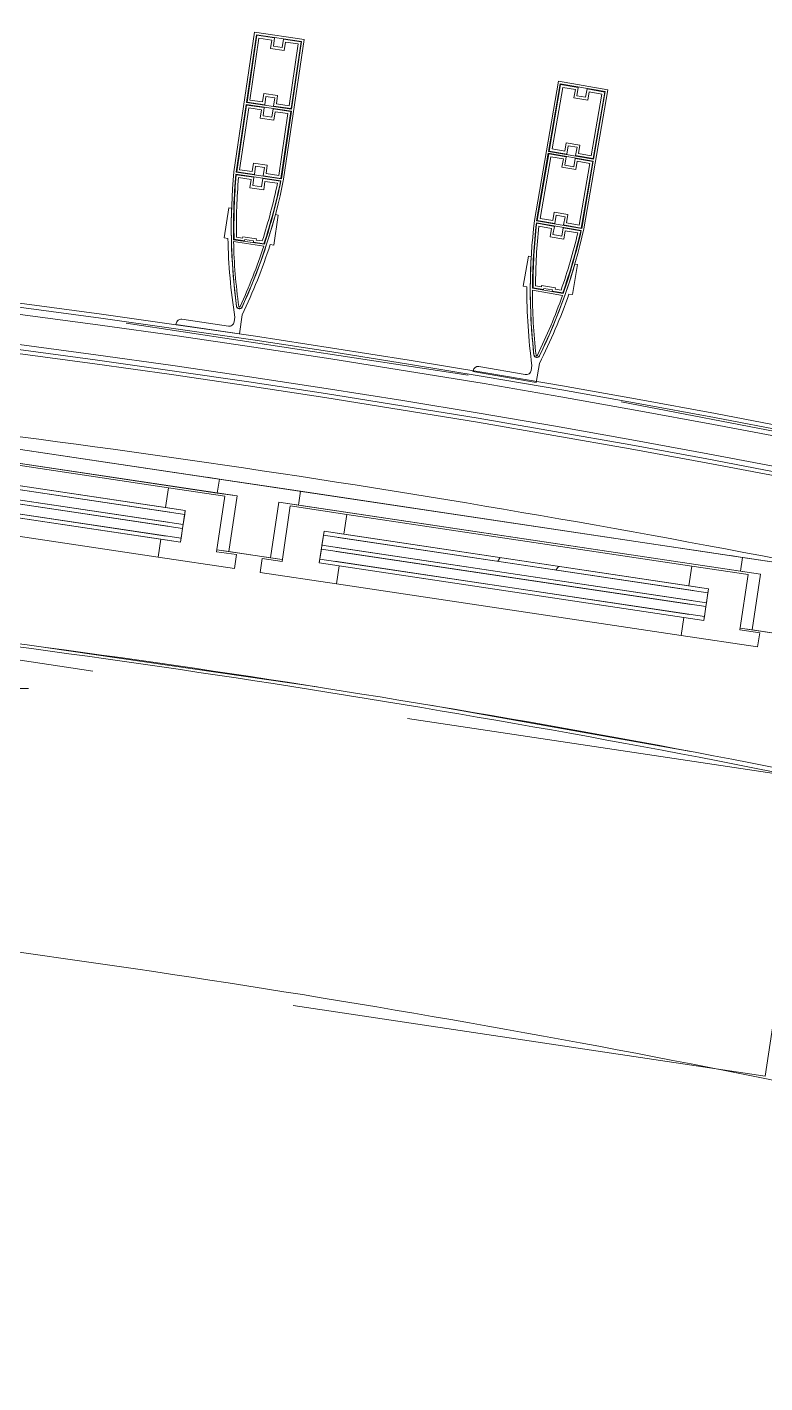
# Model space of a CAD drawing. Header units: millimetres. Extents: x 48966 to 155647, y -43515 to 26217.
# Drawn here: x 118420 to 119156, y 23024 to 24377 of the extents above; entities that cross this region are included whole.
import ezdxf

# ---------------------------------------------------------------- set-up
doc = ezdxf.new("R2010")
doc.units = ezdxf.units.MM
doc.linetypes.add('Осевые', pattern=[6350, 1270, -952.5, 3175, -952.5])
doc.linetypes.add('Сверху', pattern=[793.7499999999999, 476.25, -317.4999999999999])
for name, color, linetype, lineweight in [('Каркас_Импост', 7, 'Continuous', 9), ('Обобщенные модели', 7, 'Continuous', 9), ('Обобщенные модели-1', 7, 'Continuous', 18), ('Окна', 7, 'Continuous', 9), ('Окна-2', 7, 'Сверху', 9), ('Оси-2', 7, 'Осевые', 9), ('Остекление', 7, 'Continuous', 9), ('Перекрытия', 7, 'Continuous', 9), ('Стены', 7, 'Continuous', 9), ('Стены-1', 7, 'Continuous', 18)]:
    doc.layers.add(name, color=color, linetype=linetype, lineweight=lineweight)
doc.layers.add('Окна-1', color=7, linetype='Continuous', lineweight=9, true_color=0x804000)

# ---------------------------------------------------------------- blocks, each defined once
blk = doc.blocks.new('Обвязочная балка 1 - Обвязочная балка 1-1451838-План 5-го этажа на отм_ _12_600')
at = {"layer": 'Обобщенные модели'}
for p, q in [((118860.414341032, 24029.68806479323), (118519.1125294869, 24081.5488179397)), ((119331.5545655527, 23941.5302271243), (119013.0043873536, 24003.05683851292))]:
    blk.add_line(p, q, dxfattribs=at)
for radius, start, end in [(12629.02746373029, 359.9999999999995, 89.99999999999984), (12599.1490017062, 2.035554996136651e-13, 90.00000000000026)]:
    blk.add_arc((116781.6795116756, 11567.12158548958), radius, start, end, dxfattribs=at)
at = {"layer": 'Обобщенные модели-1'}
for radius, start, end in [(12639.94434061174, 359.9999999999995, 89.99999999999984), (12635.94434061175, 2.035554996136651e-13, 90.00000000000026), (12593.94434061173, 359.9999999999995, 90.00000000000006), (12589.94434061173, 1.717499527990299e-13, 90.00000000000038)]:
    blk.add_arc((116781.6795116756, 11567.12158548958), radius, start, end, dxfattribs=at)
blk = doc.blocks.new('Профиль ламели725 - Профиль ламели-1708539-План 5-го этажа на отм_ _12_600')
at = {"layer": 'Обобщенные модели-1'}
for p, q in [((89806.85198909043, 24507.06592597864), (89806.85198909043, 24366.16592597862)), ((89856.85198909041, 24507.06592597864), (89806.85198909043, 24507.06592597864)), ((89809.0519890904, 24436.46592597865), (89809.05198909043, 24504.86592597865)), ((89809.05198909043, 24504.86592597865), (89854.65198909043, 24504.86592597865)), ((89827.40198909042, 24504.36592597866), (89809.55198909041, 24504.36592597865)), ((89809.55198909041, 24504.36592597865), (89809.55198909041, 24436.96592597865)), ((89812.05198909043, 24439.46592597865), (89812.05198909043, 24501.86592597865)), ((89812.05198909043, 24501.86592597865), (89824.9019890904, 24501.86592597865)), ((89824.9019890904, 24501.86592597865), (89824.90198909042, 24493.46592597865)), ((89827.4019890904, 24495.96592597865), (89827.40198909042, 24504.36592597866)), ((89854.15198909042, 24504.36592597867), (89836.30198909043, 24504.36592597866)), ((89836.30198909043, 24504.36592597866), (89836.30198909043, 24495.96592597866)), ((89838.80198909043, 24493.46592597865), (89838.80198909043, 24501.86592597865)), ((89838.80198909043, 24501.86592597865), (89851.65198909043, 24501.86592597865)), ((89851.65198909043, 24501.86592597865), (89851.65198909042, 24439.46592597865)), ((89854.15198909042, 24436.96592597866), (89854.15198909042, 24504.36592597867)), ((89854.65198909043, 24504.86592597865), (89854.65198909043, 24436.46592597866)), ((89856.8519890904, 24366.16592597861), (89856.85198909041, 24507.06592597864)), ((89824.90198909042, 24493.46592597865), (89838.80198909043, 24493.46592597865)), ((89836.30198909043, 24495.96592597866), (89827.4019890904, 24495.96592597865)), ((89838.80198909043, 24447.86592597864), (89824.90198909042, 24447.86592597864)), ((89824.90198909042, 24447.86592597864), (89824.9019890904, 24439.46592597865)), ((89838.80198909043, 24439.46592597864), (89838.80198909043, 24447.86592597864)), ((89854.65198909043, 24436.46592597866), (89809.0519890904, 24436.46592597865)), ((89809.0519890904, 24434.56592597866), (89854.65198909043, 24434.56592597866)), ((89809.05198909043, 24366.16592597865), (89809.0519890904, 24434.56592597866)), ((89809.55198909041, 24436.96592597865), (89827.4019890904, 24436.96592597866)), ((89824.9019890904, 24439.46592597865), (89812.05198909043, 24439.46592597865)), ((89827.4019890904, 24436.96592597866), (89827.40198909042, 24445.36592597865)), ((89827.40198909042, 24445.36592597865), (89836.30198909043, 24445.36592597865)), ((89836.30198909043, 24445.36592597865), (89836.30198909043, 24436.96592597866)), ((89836.30198909043, 24436.96592597866), (89854.15198909042, 24436.96592597866)), ((89851.65198909042, 24439.46592597865), (89838.80198909043, 24439.46592597864)), ((89854.65198909043, 24434.56592597866), (89854.65198909043, 24366.16592597866)), ((89827.40198909042, 24434.06592597864), (89809.5519890904, 24434.06592597864)), ((89809.5519890904, 24434.06592597864), (89809.55198909041, 24366.66592597864)), ((89812.05198909043, 24369.16592597865), (89812.0519890904, 24431.56592597866)), ((89812.0519890904, 24431.56592597866), (89824.90198909039, 24431.56592597866)), ((89824.90198909039, 24431.56592597866), (89824.9019890904, 24423.16592597866)), ((89824.9019890904, 24423.16592597866), (89838.80198909041, 24423.16592597866)), ((89827.40198909042, 24425.66592597865), (89827.40198909042, 24434.06592597864)), ((89836.30198909043, 24425.66592597865), (89827.40198909042, 24425.66592597865)), ((89854.15198909042, 24434.06592597864), (89836.30198909044, 24434.06592597864)), ((89836.30198909044, 24434.06592597864), (89836.30198909043, 24425.66592597865)), ((89838.80198909041, 24423.16592597866), (89838.80198909041, 24431.56592597866)), ((89838.80198909041, 24431.56592597866), (89851.65198909042, 24431.56592597866)), ((89851.65198909042, 24431.56592597866), (89851.65198909042, 24369.16592597866)), ((89854.15198909042, 24366.66592597865), (89854.15198909042, 24434.06592597864)), ((89809.55198909041, 24366.66592597864), (89827.40198909042, 24366.66592597865)), ((89824.9019890904, 24369.16592597865), (89812.05198909043, 24369.16592597865)), ((89838.80198909041, 24377.56592597865), (89824.9019890904, 24377.56592597865)), ((89824.9019890904, 24377.56592597865), (89824.9019890904, 24369.16592597865)), ((89827.40198909042, 24366.66592597865), (89827.4019890904, 24375.06592597864)), ((89827.4019890904, 24375.06592597864), (89836.30198909043, 24375.06592597864)), ((89836.30198909043, 24375.06592597864), (89836.30198909043, 24366.66592597865)), ((89836.30198909043, 24366.66592597865), (89854.15198909042, 24366.66592597865)), ((89838.80198909043, 24369.16592597865), (89838.80198909041, 24377.56592597865)), ((89851.65198909042, 24369.16592597866), (89838.80198909043, 24369.16592597865)), ((89854.65198909043, 24366.16592597866), (89809.05198909043, 24366.16592597865)), ((89809.14919151428, 24364.26592597865), (89854.55478666654, 24364.26592597866)), ((89827.4019890904, 24363.76592597865), (89809.5519890904, 24363.76592597865)), ((89812.19809834607, 24361.26592597864), (89824.9019890904, 24361.26592597864)), ((89824.9019890904, 24361.26592597864), (89824.9019890904, 24352.86592597866)), ((89827.40198909042, 24355.36592597865), (89827.4019890904, 24363.76592597865)), ((89836.30198909043, 24355.36592597865), (89827.40198909042, 24355.36592597865)), ((89854.1519890904, 24363.76592597866), (89836.30198909043, 24363.76592597865)), ((89836.30198909043, 24363.76592597865), (89836.30198909043, 24355.36592597865)), ((89838.80198909043, 24352.86592597865), (89838.80198909043, 24361.26592597865)), ((89838.80198909043, 24361.26592597865), (89851.50587983479, 24361.26592597865)), ((89824.9019890904, 24352.86592597866), (89838.80198909043, 24352.86592597865)), ((89809.78199204603, 24330.06592597864), (89806.92698909043, 24330.06592597864)), ((89806.92698909043, 24330.06592597864), (89806.92698909043, 24299.66592597864)), ((89856.77698909042, 24330.06592597864), (89853.92198613481, 24330.06592597866)), ((89856.77698909039, 24299.66592597864), (89856.77698909042, 24330.06592597864)), ((89806.92698909043, 24299.66592597864), (89810.54223005516, 24299.66592597865)), ((89847.37777499424, 24299.16592597865), (89816.32620318657, 24299.16592597864)), ((89816.80198909041, 24299.66592597864), (89827.40198909042, 24299.66592597864)), ((89824.9019890904, 24302.16592597864), (89818.8809563321, 24302.16592597864)), ((89838.80198909041, 24303.46592597864), (89824.90198909042, 24303.46592597865)), ((89824.90198909042, 24303.46592597865), (89824.9019890904, 24302.16592597864)), ((89827.40198909042, 24299.66592597864), (89827.4019890904, 24300.96592597865)), ((89827.4019890904, 24300.96592597865), (89836.3019890904, 24300.96592597865)), ((89836.3019890904, 24300.96592597865), (89836.30198909043, 24299.66592597864)), ((89836.30198909043, 24299.66592597864), (89846.9019890904, 24299.66592597864)), ((89838.80198909041, 24302.16592597864), (89838.80198909041, 24303.46592597864)), ((89844.82302184872, 24302.16592597864), (89838.80198909041, 24302.16592597864)), ((89853.16174812568, 24299.66592597864), (89856.77698909039, 24299.66592597864)), ((89816.64944149724, 24297.26592597864), (89847.0545366836, 24297.26592597866)), ((89828.85198909038, 24223.04548676839), (89828.85198909041, 24218.06592597864)), ((89835.8519890904, 24207.06592597865), (89835.85198909041, 24226.2754557611)), ((89771.85198909041, 24208.06592597864), (89771.8519890904, 24207.06592597865)), ((89771.8519890904, 24207.06592597865), (89835.8519890904, 24207.06592597865)), ((89823.85198909041, 24213.06592597865), (89776.8519890904, 24213.06592597865))]:
    blk.add_line(p, q, dxfattribs=at)
for centre, radius, start, end in [((90380.64946821338, 24394.56844262965), 574.4999999999983, 182.8337823896691, 196.2257771774627), ((90380.65914221479, 24394.32696804814), 572.3000000000077, 183.0109450341042, 189.571498616435), ((90380.44963062988, 24395.87702818088), 571.7999999999917, 183.2193057996185, 189.6866706437338), ((90380.46208070821, 24395.59574319173), 569.30000000001, 183.4571362504515, 189.4457399322552), ((89283.0545099674, 24394.56844262965), 574.5000000000173, 343.774222822535, 357.1662176103294), ((89283.24189747259, 24395.59574319173), 569.2999999999984, 350.5542600677451, 356.5428637495489), ((89283.25434755092, 24395.87702818088), 571.7999999999964, 350.3133293562643, 356.78069420038), ((89283.04483596601, 24394.32696804814), 572.2999999999857, 350.4285013835646, 356.9890549658962), ((90380.64946821472, 24394.56844262996), 574.5000000013731, 186.446529140058, 196.2576459945094), ((89283.05450996608, 24394.56844262996), 574.5000000013837, 343.7423540054901, 353.5534708599421), ((90377.14946821472, 24394.56844262996), 574.5000000013831, 189.5083592599098, 197.3711585500266), ((89286.55450996608, 24394.56844262996), 574.5000000013747, 342.9660570241542, 350.4916407400883), ((90348.97973369507, 24386.75614895597), 539.7999999999947, 189.5427837694627, 196.4343711037516), ((89314.72424448573, 24386.75614895597), 539.7999999999928, 343.5656288962479, 350.4572162305375), ((89831.8519890904, 24235.06592597864), 3.000000000007397, 199.9999999999315, 339.9999999998421), ((89831.8519890904, 24234.5291039573), 2.843404643644518, 196.2576459944509, 343.7423540056188), ((89831.8519890904, 24234.22002636343), 0.6447598923847162, 196.4343711033289, 343.5656288963603), ((89823.8519890904, 24218.06592597864), 5, 269.9999999999996, 0), ((89776.8519890904, 24208.06592597864), 5, 90, 180)]:
    blk.add_arc(centre, radius, start, end, dxfattribs=at)
blk = doc.blocks.new('Профиль ламели726 - Профиль ламели-1708811-План 5-го этажа на отм_ _12_600')
at = {"layer": 'Обобщенные модели-1'}
for p, q in [((89806.85198909043, 24507.06592597866), (89806.8519890904, 24366.16592597862)), ((89856.8519890904, 24507.06592597865), (89806.85198909043, 24507.06592597866)), ((89809.05198909038, 24436.46592597865), (89809.05198909038, 24504.86592597865)), ((89809.05198909038, 24504.86592597865), (89854.65198909043, 24504.86592597865)), ((89827.40198909042, 24504.36592597864), (89809.5519890904, 24504.36592597864)), ((89809.5519890904, 24504.36592597864), (89809.5519890904, 24436.96592597864)), ((89812.0519890904, 24439.46592597865), (89812.0519890904, 24501.86592597865)), ((89812.0519890904, 24501.86592597865), (89824.90198909039, 24501.86592597865)), ((89824.90198909039, 24501.86592597865), (89824.90198909039, 24493.46592597865)), ((89827.40198909042, 24495.96592597864), (89827.40198909042, 24504.36592597864)), ((89854.1519890904, 24504.36592597864), (89836.30198909043, 24504.36592597864)), ((89836.30198909043, 24504.36592597864), (89836.30198909043, 24495.96592597864)), ((89838.80198909041, 24493.46592597865), (89838.80198909043, 24501.86592597865)), ((89838.80198909043, 24501.86592597865), (89851.65198909037, 24501.86592597865)), ((89851.65198909037, 24501.86592597865), (89851.65198909039, 24439.46592597864)), ((89854.15198909042, 24436.96592597864), (89854.1519890904, 24504.36592597864)), ((89854.65198909043, 24504.86592597865), (89854.65198909043, 24436.46592597865)), ((89856.85198909041, 24366.1659259786), (89856.8519890904, 24507.06592597865)), ((89824.90198909039, 24493.46592597865), (89838.80198909041, 24493.46592597865)), ((89836.30198909043, 24495.96592597864), (89827.40198909042, 24495.96592597864)), ((89838.80198909043, 24447.86592597864), (89824.9019890904, 24447.86592597864)), ((89824.9019890904, 24447.86592597864), (89824.90198909039, 24439.46592597865)), ((89838.80198909041, 24439.46592597865), (89838.80198909043, 24447.86592597864)), ((89854.65198909043, 24436.46592597865), (89809.05198909038, 24436.46592597865)), ((89809.05198909038, 24434.56592597864), (89854.65198909042, 24434.56592597864)), ((89809.05198909038, 24366.16592597864), (89809.05198909038, 24434.56592597864)), ((89809.5519890904, 24436.96592597864), (89827.40198909042, 24436.96592597864)), ((89824.90198909039, 24439.46592597865), (89812.0519890904, 24439.46592597865)), ((89827.40198909042, 24436.96592597864), (89827.40198909042, 24445.36592597864)), ((89827.40198909042, 24445.36592597864), (89836.30198909043, 24445.36592597864)), ((89836.30198909043, 24445.36592597864), (89836.3019890904, 24436.96592597865)), ((89836.3019890904, 24436.96592597865), (89854.15198909042, 24436.96592597864)), ((89851.65198909039, 24439.46592597864), (89838.80198909041, 24439.46592597865)), ((89854.65198909042, 24434.56592597864), (89854.65198909042, 24366.16592597864)), ((89827.4019890904, 24434.06592597865), (89809.5519890904, 24434.06592597865)), ((89809.5519890904, 24434.06592597865), (89809.5519890904, 24366.66592597865)), ((89812.05198909043, 24369.16592597864), (89812.0519890904, 24431.56592597864)), ((89812.0519890904, 24431.56592597864), (89824.90198909039, 24431.56592597864)), ((89824.90198909039, 24431.56592597864), (89824.90198909037, 24423.16592597864)), ((89824.90198909037, 24423.16592597864), (89838.80198909043, 24423.16592597864)), ((89827.4019890904, 24425.66592597865), (89827.4019890904, 24434.06592597865)), ((89836.3019890904, 24425.66592597865), (89827.4019890904, 24425.66592597865)), ((89854.15198909039, 24434.06592597865), (89836.3019890904, 24434.06592597865)), ((89836.3019890904, 24434.06592597865), (89836.3019890904, 24425.66592597865)), ((89838.80198909043, 24423.16592597864), (89838.80198909043, 24431.56592597864)), ((89838.80198909043, 24431.56592597864), (89851.65198909042, 24431.56592597864)), ((89851.65198909042, 24431.56592597864), (89851.65198909039, 24369.16592597864)), ((89854.1519890904, 24366.66592597865), (89854.15198909039, 24434.06592597865)), ((89809.5519890904, 24366.66592597865), (89827.4019890904, 24366.66592597865)), ((89824.90198909039, 24369.16592597864), (89812.05198909043, 24369.16592597864)), ((89838.80198909043, 24377.56592597864), (89824.90198909039, 24377.56592597863)), ((89824.90198909039, 24377.56592597863), (89824.90198909039, 24369.16592597864)), ((89827.4019890904, 24366.66592597865), (89827.4019890904, 24375.06592597864)), ((89827.4019890904, 24375.06592597864), (89836.3019890904, 24375.06592597864)), ((89836.3019890904, 24375.06592597864), (89836.3019890904, 24366.66592597865)), ((89836.3019890904, 24366.66592597865), (89854.1519890904, 24366.66592597865)), ((89838.80198909043, 24369.16592597864), (89838.80198909043, 24377.56592597864)), ((89851.65198909039, 24369.16592597864), (89838.80198909043, 24369.16592597864)), ((89854.65198909042, 24366.16592597864), (89809.05198909038, 24366.16592597864)), ((89809.14919151427, 24364.26592597865), (89854.5547866665, 24364.26592597865)), ((89827.40198909042, 24363.76592597864), (89809.5519890904, 24363.76592597865)), ((89812.19809834601, 24361.26592597863), (89824.90198909039, 24361.26592597865)), ((89824.90198909039, 24361.26592597865), (89824.90198909039, 24352.86592597865)), ((89827.4019890904, 24355.36592597864), (89827.40198909042, 24363.76592597864)), ((89836.30198909043, 24355.36592597864), (89827.4019890904, 24355.36592597864)), ((89854.1519890904, 24363.76592597864), (89836.30198909043, 24363.76592597864)), ((89836.30198909043, 24363.76592597864), (89836.30198909043, 24355.36592597864)), ((89838.80198909043, 24352.86592597865), (89838.80198909043, 24361.26592597865)), ((89838.80198909043, 24361.26592597865), (89851.50587983476, 24361.26592597865)), ((89824.90198909039, 24352.86592597865), (89838.80198909043, 24352.86592597865)), ((89809.781992046, 24330.06592597864), (89806.9269890904, 24330.06592597864)), ((89806.9269890904, 24330.06592597864), (89806.9269890904, 24299.66592597864)), ((89856.77698909039, 24330.06592597864), (89853.9219861348, 24330.06592597866)), ((89856.77698909042, 24299.66592597865), (89856.77698909039, 24330.06592597864)), ((89806.9269890904, 24299.66592597864), (89810.54223005513, 24299.66592597864)), ((89847.37777499424, 24299.16592597864), (89816.32620318657, 24299.16592597864)), ((89816.80198909038, 24299.66592597864), (89827.40198909037, 24299.66592597864)), ((89824.90198909039, 24302.16592597865), (89818.88095633211, 24302.16592597864)), ((89838.80198909043, 24303.46592597864), (89824.9019890904, 24303.46592597864)), ((89824.9019890904, 24303.46592597864), (89824.90198909039, 24302.16592597865)), ((89827.40198909037, 24299.66592597864), (89827.40198909042, 24300.96592597865)), ((89827.40198909042, 24300.96592597865), (89836.3019890904, 24300.96592597865)), ((89836.3019890904, 24300.96592597865), (89836.3019890904, 24299.66592597864)), ((89836.3019890904, 24299.66592597864), (89846.90198909039, 24299.66592597864)), ((89838.80198909041, 24302.16592597865), (89838.80198909043, 24303.46592597864)), ((89844.8230218487, 24302.16592597865), (89838.80198909041, 24302.16592597865)), ((89853.16174812565, 24299.66592597864), (89856.77698909042, 24299.66592597865)), ((89816.64944149721, 24297.26592597865), (89847.0545366836, 24297.26592597865)), ((89828.8519890904, 24223.04548676838), (89828.8519890904, 24218.06592597864)), ((89835.85198909036, 24207.06592597865), (89835.8519890904, 24226.27545576109)), ((89771.8519890904, 24208.06592597865), (89771.85198909037, 24207.06592597865)), ((89771.85198909037, 24207.06592597865), (89835.85198909036, 24207.06592597865)), ((89823.8519890904, 24213.06592597865), (89776.8519890904, 24213.06592597865))]:
    blk.add_line(p, q, dxfattribs=at)
for centre, radius, start, end in [((90380.64946821338, 24394.56844262965), 574.4999999999983, 182.8337823896691, 196.2257771774627), ((90380.65914221479, 24394.32696804814), 572.3000000000077, 183.0109450341042, 189.571498616435), ((90380.44963062988, 24395.87702818088), 571.7999999999917, 183.2193057996185, 189.6866706437338), ((90380.46208070821, 24395.59574319173), 569.30000000001, 183.4571362504515, 189.4457399322552), ((89283.0545099674, 24394.56844262965), 574.5000000000173, 343.774222822535, 357.1662176103294), ((89283.24189747259, 24395.59574319173), 569.2999999999984, 350.5542600677451, 356.5428637495489), ((89283.25434755092, 24395.87702818088), 571.7999999999964, 350.3133293562643, 356.78069420038), ((89283.04483596601, 24394.32696804814), 572.2999999999857, 350.4285013835646, 356.9890549658962), ((90380.64946821472, 24394.56844262996), 574.5000000013731, 186.446529140058, 196.2576459945094), ((89283.05450996608, 24394.56844262996), 574.5000000013837, 343.7423540054901, 353.5534708599421), ((90377.14946821472, 24394.56844262996), 574.5000000013831, 189.5083592599098, 197.3711585500266), ((89286.55450996608, 24394.56844262996), 574.5000000013747, 342.9660570241542, 350.4916407400883), ((90348.97973369507, 24386.75614895597), 539.7999999999947, 189.5427837694627, 196.4343711037516), ((89314.72424448573, 24386.75614895597), 539.7999999999928, 343.5656288962479, 350.4572162305375), ((89831.8519890904, 24235.06592597864), 3.000000000007397, 199.9999999999315, 339.9999999998421), ((89831.8519890904, 24234.5291039573), 2.843404643644518, 196.2576459944509, 343.7423540056188), ((89831.8519890904, 24234.22002636343), 0.6447598923847162, 196.4343711033289, 343.5656288963603), ((89823.8519890904, 24218.06592597864), 5, 269.9999999999996, 0), ((89776.8519890904, 24208.06592597864), 5, 90, 180)]:
    blk.add_arc(centre, radius, start, end, dxfattribs=at)
blk = doc.blocks.new('Окно 2-Распашное - Один переплет с многокамерным стеклопакетом - 30674-99 - ОК-1 1200-1800-V34-План 5-го этажа на отм_ _12_600')
at = {"layer": 'Остекление'}
h = blk.add_hatch(dxfattribs=at)
h.set_pattern_fill('FP_24', color=256, style=0, pattern_type=2)
h.set_pattern_definition([(244.821, (-113544.688, -40697.424), (-369.6392874413283, -1133.994548085601), [201.168, -1722.033]), (244.821, (-113529.401, -40727.497), (-369.6392874413283, -1133.994548085601), [201.168, -1722.033]), (244.821, (-113592.704, -40736.97), (-369.6392874413283, -1133.994548085601), [201.168, -1722.033])])
h.paths.add_polyline_path([(458.0000000001211, 34.50000000104254), (458.0000000001211, 38.50000000104163), (70.0000000001227, 38.50000000104379), (70.00000000014002, 34.50000000104687), (417.3370223346953, 34.5000000010447)], flags=0)
h.paths.add_polyline_path([(458.0000000001385, 62.5000000010405), (458.0000000001211, 66.50000000104393), (70.00000000014002, 66.5000000010396), (70.00000000014002, 62.50000000104484), (413.1470142526413, 62.50000000104267)], flags=0)
at = {"layer": 'Каркас_Импост'}
for p, q in [((-550.0000000000074, 102.5000000009864), (-550.0000000000076, 32.50000000098641)), ((-487.0000000000065, 102.5000000009862), (-550.0000000000074, 102.5000000009864)), ((-487.0000000000065, 88.5000000009862), (-487.0000000000065, 102.5000000009862)), ((-487.0000000000064, 102.5000000009862), (-41.00000000000699, 102.5000000009848)), ((-487.0000000000065, 90.31179355021858), (-487.0000000000064, 102.5000000009862)), ((40.99999999999305, 102.5000000009845), (-41.00000000000701, 102.5000000009848)), ((-41.00000000000701, 102.5000000009848), (-41.00000000000699, 88.50000000098481)), ((-41.00000000000699, 88.50000000098477), (-41.00000000000699, 102.5000000009848)), ((40.99999999999305, 88.50000000098451), (40.99999999999305, 102.5000000009845)), ((40.99999999999305, 102.5000000009845), (486.9999999999886, 102.5000000009831)), ((40.99999999999305, 102.5000000009845), (40.99999999999305, 88.5000000009845)), ((549.999999999989, 102.5000000009829), (486.9999999999886, 102.5000000009831)), ((486.9999999999886, 102.5000000009831), (486.9999999999885, 88.50000000098305)), ((486.9999999999885, 102.5000000009831), (486.9999999999885, 88.50000000098305)), ((549.9999999999887, 32.50000000098286), (549.999999999989, 102.5000000009829)), ((-507.0000000000065, 32.50000000098628), (-507.0000000000063, 88.50000000098632)), ((-507.0000000000063, 88.50000000098632), (-487.0000000000065, 88.5000000009862)), ((-21.00000000000768, 88.50000000098468), (-507.0000000000063, 88.50000000098625)), ((-507.0000000000065, 32.5000000009863), (-507.0000000000063, 87.31893063446051)), ((-438.0000000000002, 86.50000000098608), (-495.0000000000043, 86.50000000098625)), ((-495.0000000000043, 86.50000000098625), (-495.0000000000044, 30.50000000098633)), ((-41.00000000000706, 88.50000000098477), (-487.0000000000065, 88.5000000009862)), ((-438.0000000000002, 66.5000000009859), (-438.0000000000002, 86.50000000098608)), ((-90.00000000001494, 86.50000000098497), (-438.0000000000002, 86.5000000009861)), ((-438.0000000000002, 86.50000000098608), (-438.0000000000002, 66.50000000098613)), ((-33.00000000001097, 86.50000000098476), (-90.00000000001491, 86.50000000098497)), ((-90.00000000001491, 86.50000000098497), (-90.000000000015, 66.5000000009848)), ((-90.00000000001491, 86.50000000098497), (-90.00000000001496, 66.500000000985)), ((-41.00000000000699, 88.50000000098481), (-21.00000000000768, 88.50000000098474)), ((-33.00000000001117, 30.50000000098484), (-33.00000000001097, 86.50000000098476)), ((-21.00000000000768, 88.50000000098474), (-21.00000000000761, 32.50000000098471)), ((-21.00000000000768, 32.50000000098472), (-21.00000000000768, 88.50000000098468)), ((20.99999999999218, 32.50000000098458), (20.99999999999218, 88.50000000098461)), ((20.99999999999218, 88.50000000098461), (40.99999999999305, 88.50000000098451)), ((20.99999999999218, 88.50000000098454), (20.99999999999218, 32.50000000098458)), ((506.9999999999884, 88.50000000098296), (20.99999999999218, 88.50000000098454)), ((89.99999999999605, 86.50000000098402), (32.99999999999162, 86.5000000009846)), ((32.99999999999162, 86.5000000009846), (32.99999999999142, 30.50000000098452)), ((486.9999999999886, 88.50000000098305), (40.99999999999305, 88.5000000009845)), ((89.99999999999592, 66.50000000098444), (89.99999999999605, 86.50000000098402)), ((89.99999999999592, 66.50000000098446), (89.99999999999599, 86.5000000009844)), ((437.999999999984, 86.50000000098287), (89.99999999999585, 86.500000000984)), ((437.999999999984, 86.50000000098288), (437.9999999999839, 66.5000000009833)), ((494.9999999999882, 86.5000000009831), (437.999999999984, 86.50000000098288)), ((437.9999999999839, 66.50000000098333), (437.999999999984, 86.50000000098329)), ((486.9999999999885, 88.50000000098305), (506.9999999999884, 88.50000000098304)), ((494.9999999999881, 30.50000000098303), (494.9999999999882, 86.5000000009831)), ((506.9999999999884, 88.50000000098304), (506.9999999999882, 32.50000000098301)), ((506.9999999999883, 88.500000000983), (506.9999999999883, 32.50000000098301)), ((-457.9999999999992, 34.50000000098591), (-457.999999999999, 66.50000000098619)), ((-457.999999999999, 66.50000000098619), (-438.0000000000002, 66.5000000009859)), ((-70.00000000001617, 66.50000000098495), (-457.9999999999991, 66.50000000098619)), ((-457.999999999999, 66.50000000098619), (-457.9999999999991, 34.50000000098581)), ((-438.0000000000002, 66.5000000009859), (-90.000000000015, 66.50000000098478)), ((-90.000000000015, 66.5000000009848), (-70.00000000001619, 66.50000000098495)), ((-70.00000000001619, 66.50000000098495), (-70.0000000000163, 34.50000000098463)), ((-70.00000000001619, 66.50000000098495), (-70.00000000001626, 34.50000000098456)), ((69.99999999999577, 34.50000000098412), (69.9999999999958, 66.50000000098474)), ((69.9999999999958, 66.50000000098474), (89.99999999999592, 66.50000000098444)), ((457.9999999999839, 66.5000000009835), (69.99999999999572, 66.50000000098476)), ((69.99999999999578, 34.50000000098412), (69.99999999999585, 66.5000000009845)), ((89.99999999999577, 66.50000000098444), (437.9999999999839, 66.5000000009833)), ((437.9999999999839, 66.5000000009833), (457.999999999984, 66.50000000098349)), ((457.999999999984, 66.50000000098349), (457.9999999999839, 34.50000000098287)), ((457.9999999999839, 34.50000000098287), (457.999999999984, 66.50000000098326)), ((-550.0000000000076, 32.50000000098641), (-507.0000000000065, 32.50000000098628)), ((-495.0000000000044, 30.50000000098633), (-515.000000000003, 30.5000000009865)), ((-515.000000000003, 30.5000000009865), (-515.0000000000031, 16.50000000098628)), ((-495.0000000000023, 32.50000000098625), (-507.0000000000064, 32.5000000009863)), ((-438.0000000000005, 34.50000000098576), (-457.9999999999992, 34.50000000098591)), ((-457.9999999999991, 34.50000000098591), (-70.00000000001623, 34.50000000098464)), ((-438.0000000000006, 16.5000000009861), (-438.0000000000005, 34.50000000098576)), ((-90.0000000000151, 34.50000000098462), (-438.0000000000003, 34.50000000098576)), ((-438.0000000000005, 34.50000000098576), (-438.0000000000006, 16.50000000098604)), ((-70.0000000000163, 34.50000000098463), (-90.00000000001505, 34.50000000098462)), ((-90.00000000001505, 34.50000000098462), (-90.00000000001513, 16.50000000098497)), ((-90.00000000001505, 34.50000000098462), (-90.0000000000151, 16.50000000098491)), ((-21.00000000000768, 32.50000000098472), (-33.00000000001187, 32.50000000098476)), ((-13.00000000001241, 30.50000000098485), (-33.00000000001117, 30.50000000098484)), ((-21.00000000000761, 32.5000000009847), (20.99999999999218, 32.50000000098458)), ((-13.00000000001253, 16.50000000098465), (-13.00000000001241, 30.50000000098485)), ((32.99999999999142, 30.50000000098452), (12.99999999999297, 30.50000000098467)), ((12.99999999999297, 30.50000000098467), (12.99999999999292, 16.50000000098452)), ((32.99999999999622, 32.50000000098455), (20.99999999999211, 32.50000000098458)), ((89.99999999999578, 34.50000000098429), (69.99999999999577, 34.50000000098412)), ((69.99999999999561, 34.50000000098412), (457.9999999999839, 34.50000000098287)), ((89.99999999999575, 16.50000000098433), (89.99999999999578, 34.50000000098429)), ((89.99999999999575, 16.50000000098433), (89.9999999999958, 34.50000000098407)), ((437.9999999999839, 34.50000000098316), (89.99999999999551, 34.50000000098429)), ((457.9999999999839, 34.50000000098287), (437.9999999999837, 34.50000000098316)), ((437.9999999999837, 34.50000000098316), (437.9999999999836, 16.50000000098321)), ((437.9999999999836, 16.50000000098321), (437.9999999999837, 34.50000000098293)), ((506.9999999999882, 32.50000000098301), (495.0000000000012, 32.50000000098305)), ((514.9999999999866, 30.50000000098304), (494.9999999999881, 30.50000000098303)), ((506.9999999999882, 32.50000000098301), (549.9999999999887, 32.50000000098286)), ((514.9999999999865, 16.50000000098288), (514.9999999999866, 30.50000000098304)), ((-515.0000000000031, 16.50000000098628), (-438.0000000000006, 16.5000000009861)), ((-438.0000000000006, 16.50000000098611), (-90.000000000015, 16.50000000098497)), ((-90.00000000001513, 16.50000000098497), (-13.00000000001253, 16.50000000098465)), ((12.99999999999292, 16.50000000098452), (89.99999999999575, 16.50000000098433)), ((89.9999999999956, 16.50000000098433), (437.9999999999837, 16.50000000098321)), ((437.9999999999836, 16.50000000098321), (514.9999999999865, 16.50000000098288))]:
    blk.add_line(p, q, dxfattribs=at)
at = {"layer": 'Окна'}
for p, q in [((-437.5938203526565, 102.5000000009861), (-487.000000000003, 102.5000000009862)), ((-487.000000000003, 102.5000000009862), (-474.6468592423662, 102.5000000009862)), ((-53.32592121982915, 102.5000000009848), (-41.00000000000851, 102.5000000009848)), ((53.32592121981229, 102.5000000009845), (40.99999999999142, 102.5000000009845)), ((438.2347782157574, 102.5000000009832), (486.9999999999848, 102.5000000009831)), ((486.9999999999848, 102.5000000009831), (474.8169629894616, 102.5000000009831)), ((-70.00000000000561, 62.50000000098406), (-457.9999999999994, 62.50000000098406)), ((-457.9999999999993, 52.5000000009831), (-457.9999999999993, 62.50000000098406)), ((-85.00000000000666, 62.50000000098406), (-442.9999999999983, 62.50000000098406)), ((-70.00000000000567, 62.50000000098406), (-70.00000000000567, 52.5000000009831)), ((69.99999999999001, 52.50000000098265), (69.99999999999001, 62.5000000009836)), ((457.9999999999845, 62.5000000009836), (69.99999999998991, 62.5000000009836)), ((442.9999999999837, 62.5000000009836), (84.99999999999089, 62.5000000009836)), ((457.9999999999845, 62.5000000009836), (457.9999999999845, 52.50000000098265)), ((-457.9999999999994, 52.50000000098309), (-70.00000000000561, 52.50000000098309)), ((-70.00000000000561, 48.50000000098206), (-457.9999999999994, 48.50000000098206)), ((-457.9999999999993, 38.50000000098406), (-457.9999999999993, 48.50000000098206)), ((-442.9999999999983, 52.50000000098309), (-85.00000000000666, 52.50000000098309)), ((-85.00000000000666, 48.50000000098206), (-442.9999999999983, 48.50000000098206)), ((-70.00000000000567, 48.50000000098206), (-70.00000000000567, 38.50000000098406)), ((69.99999999998991, 52.50000000098265), (457.9999999999845, 52.50000000098265)), ((69.99999999999001, 38.5000000009836), (69.99999999999001, 48.50000000098161)), ((457.9999999999845, 48.50000000098161), (69.99999999998991, 48.50000000098161)), ((84.99999999999089, 52.50000000098265), (442.9999999999837, 52.50000000098265)), ((442.9999999999837, 48.50000000098161), (84.99999999999089, 48.50000000098161)), ((457.9999999999845, 48.50000000098161), (457.9999999999845, 38.5000000009836)), ((-457.9999999999994, 38.50000000098405), (-70.00000000000561, 38.50000000098405)), ((-442.9999999999983, 38.50000000098405), (-85.00000000000666, 38.50000000098405)), ((69.99999999998991, 38.50000000098361), (457.9999999999845, 38.50000000098361)), ((84.99999999999089, 38.50000000098361), (442.9999999999837, 38.50000000098361))]:
    blk.add_line(p, q, dxfattribs=at)
at = {"layer": 'Окна-1'}
for p, q in [((-600.0000000000091, 102.5000000009866), (-600.0000000000093, 32.50000000098663)), ((-550.0000000000084, 102.5000000009862), (-600.0000000000091, 102.5000000009866)), ((-550.0000000000088, 32.50000000098641), (-550.0000000000084, 102.5000000009862)), ((549.9999999999891, 102.5000000009826), (-550.0000000000082, 102.5000000009861)), ((-550.0000000000088, 32.50000000098641), (-550.0000000000084, 102.5000000009864)), ((599.9999999999901, 102.5000000009827), (549.9999999999891, 102.5000000009827)), ((549.9999999999891, 102.5000000009827), (549.999999999989, 32.50000000098286)), ((549.999999999989, 32.50000000098286), (549.9999999999892, 102.5000000009829)), ((599.9999999999899, 32.50000000098274), (599.9999999999901, 102.5000000009827)), ((-600.0000000000093, 32.50000000098663), (-550.0000000000088, 32.50000000098641)), ((-550.0000000000084, 32.50000000098641), (-495.0000000000009, 32.50000000098623)), ((-33.0000000000126, 32.50000000098474), (32.99999999999311, 32.50000000098453)), ((494.9999999999985, 32.50000000098304), (549.999999999989, 32.50000000098286)), ((549.999999999989, 32.50000000098286), (599.9999999999899, 32.50000000098274))]:
    blk.add_line(p, q, dxfattribs=at)
at = {"layer": 'Остекление'}
for p, q in [((-70.00000000000723, 66.50000000098495), (-457.9999999999977, 66.50000000098495)), ((-457.9999999999977, 66.50000000098495), (-457.9999999999977, 62.50000000098406)), ((-457.9999999999977, 62.50000000098406), (-70.00000000000723, 62.50000000098406)), ((-70.00000000000723, 62.50000000098406), (-70.00000000000723, 66.50000000098495)), ((69.99999999999153, 66.50000000098451), (69.99999999999153, 62.50000000098361)), ((457.999999999983, 66.50000000098451), (69.99999999999153, 66.50000000098451)), ((69.99999999999153, 62.50000000098361), (457.999999999983, 62.50000000098361)), ((457.999999999983, 62.50000000098361), (457.999999999983, 66.50000000098451)), ((-70.00000000000723, 52.50000000098309), (-457.9999999999977, 52.50000000098309)), ((-457.9999999999977, 52.50000000098309), (-457.9999999999977, 48.50000000098206)), ((-457.9999999999977, 48.50000000098206), (-70.00000000000723, 48.50000000098206)), ((-70.00000000000723, 48.50000000098206), (-70.00000000000723, 52.50000000098309)), ((69.99999999999153, 52.50000000098265), (69.99999999999153, 48.50000000098161)), ((457.999999999983, 52.50000000098265), (69.99999999999153, 52.50000000098265)), ((69.99999999999153, 48.50000000098161), (457.999999999983, 48.50000000098161)), ((457.999999999983, 48.50000000098161), (457.999999999983, 52.50000000098265)), ((-70.00000000000723, 38.50000000098405), (-457.9999999999977, 38.50000000098405)), ((-457.9999999999977, 38.50000000098405), (-457.9999999999977, 34.50000000098496)), ((-457.9999999999977, 34.50000000098496), (-70.00000000000723, 34.50000000098496)), ((-70.00000000000723, 34.50000000098496), (-70.00000000000723, 38.50000000098405)), ((69.99999999999153, 38.50000000098361), (69.99999999999153, 34.50000000098451)), ((457.999999999983, 38.50000000098361), (69.99999999999153, 38.50000000098361)), ((69.99999999999153, 34.50000000098451), (457.999999999983, 34.50000000098451)), ((457.999999999983, 34.50000000098451), (457.999999999983, 38.50000000098361))]:
    blk.add_line(p, q, dxfattribs=at)
blk = doc.blocks.new('M_Окно-Квадратный проем - 1200 x 1800 mm-1796776-План 5-го этажа на отм_ _12_600')
at = {"layer": 'Окна'}
for p, q in [((-608.1886567164141, -150), (-608.1886567164141, 150)), ((591.8113432835856, 150), (591.8113432835856, -150))]:
    blk.add_line(p, q, dxfattribs=at)
at = {"layer": 'Окна-2'}
for p, q in [((-608.1886567164141, 150), (591.8113432835856, 150)), ((591.8113432835856, -150), (-608.1886567164141, -150))]:
    blk.add_line(p, q, dxfattribs=at)

msp = doc.modelspace()

# ---------------------------------------------------------------- linework, layer by layer
at = {"layer": 'Оси-2'}
msp.add_line((150171.6238522873, 23717.12158548929), (50565.60976936424, 23717.12158548961), dxfattribs=at)
at = {"layer": 'Перекрытия'}
for p, q in [((118438.386278927, 23758.0929972627), (118709.5979854302, 23718.65621506125)), ((118822.6089071084, 23700.39232393376), (119082.4365560196, 23654.28094378096))]:
    msp.add_line(p, q, dxfattribs=at)
at = {"layer": 'Стены'}
for centre, radius, start, end in [((116807.9825421864, 11593.31136293297), 12478.5541213404, 78.73324516521971, 84.24521835296117), ((116781.6238522872, 11567.12158548937), 12300.00000000002, 78.65425289976324, 84.24630429234712), ((116807.9825421864, 11593.31136293297), 12273.55412134037, 78.68717665202577, 84.29128686615441), ((116781.6238522872, 11567.12158548937), 11998.00000000003, 78.58381647088474, 84.31674072122645)]:
    msp.add_arc(centre, radius, start, end, dxfattribs=at)
at = {"layer": 'Стены-1'}
msp.add_arc((116781.6238522872, 11567.12158548937), 11998.00000000002, 69.0124118337579, 78.58381647088473, dxfattribs=at)

# ---------------------------------------------------------------- block references
at = {"layer": 'Обобщенные модели'}
for name, p, rotation in [('Профиль ламели725 - Профиль ламели-1708539-План 5-го этажа на отм_ _12_600', (26223.70603860599, 13247.06557049825), 351.5999999999999), ('Профиль ламели726 - Профиль ламели-1708811-План 5-го этажа на отм_ _12_600', (26288.89815638533, 15394.81386566981), 350.2400000000048)]:
    msp.add_blockref(name, p, dxfattribs=dict(at, rotation=rotation))
msp.add_blockref('Обвязочная балка 1 - Обвязочная балка 1-1451838-План 5-го этажа на отм_ _12_600', (0, 0), dxfattribs=at)
at = {"layer": 'Окна'}
for name, p, rotation in [('Окно 2-Распашное - Один переплет с многокамерным стеклопакетом - 30674-99 - ОК-1 1200-1800-V34-План 5-го этажа на отм_ _12_600', (118637.4084544726, 23818.56834114522), 351.48923175909), ('M_Окно-Квадратный проем - 1200 x 1800 mm-1796776-План 5-го этажа на отм_ _12_600', (118577.6609247339, 23568.83857712007), 171.4502785960553)]:
    msp.add_blockref(name, p, dxfattribs=dict(at, rotation=rotation))

doc.saveas('drawing.dxf')
